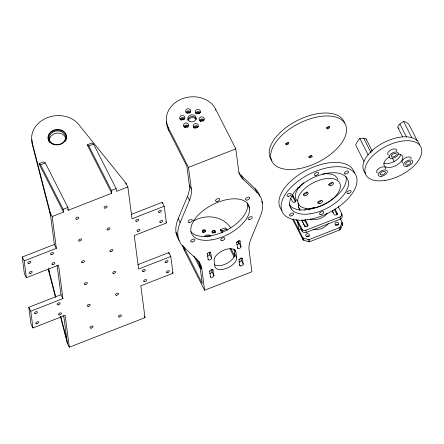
<?xml version="1.0" encoding="UTF-8"?>
<svg xmlns="http://www.w3.org/2000/svg" width="444" height="444" viewBox="0 0 444 444"><rect width="100%" height="100%" fill="white"/><g stroke="black" fill="none" stroke-linecap="round" stroke-linejoin="round"><path stroke-width="0.67" d="M179.309 240.454A61.466 32.301 -26.9 0 1 178.188 218.67L187.485 196.353A51.404 27.012 -26.9 0 0 189.338 185.054L186.88 166.272L168.67 130.392A25.702 21.501 -7.5 0 1 166.711 121.24M204.606 290.248L201.776 268.676A51.404 27.012 -26.9 0 0 197.28 259.857L183.322 246.625A61.466 32.301 -26.9 0 1 180.17 222.572L189.46 200.255A51.404 27.012 -26.9 0 0 191.32 188.955L188.489 167.382L168.304 127.595A25.702 21.501 -7.5 0 1 182.062 98.857A25.702 21.501 -7.5 0 1 215.612 109.119L235.792 148.901L238.622 170.474A51.404 27.012 -26.9 0 0 243.118 179.298L257.076 192.524A61.466 32.301 -26.9 0 1 260.234 216.583L250.938 238.9A51.404 27.012 -26.9 0 0 249.078 250.2L251.909 271.772L204.606 290.248L184.421 250.466A25.702 21.501 -7.5 0 1 182.834 246.004M293.356 219.064L302.608 237.307A1.848 1.548 -7.5 0 0 303.613 238.106L308.081 239.471A1.848 1.548 -7.5 0 0 309.49 239.41L339.144 227.828A1.848 1.548 -7.5 0 0 340.137 226.945L341.974 223.121A1.848 1.548 -7.5 0 0 341.969 221.933L340.293 218.631M292.824 219.675L302.902 239.538A1.848 1.548 -7.5 0 0 303.907 240.337L308.369 241.703A1.848 1.548 -7.5 0 0 309.784 241.647L339.438 230.059A1.848 1.548 -7.5 0 0 340.431 229.182L342.263 225.352A1.848 1.548 -7.5 0 0 342.257 224.165L341.969 221.933M399.012 128.677A5.139 2.703 -26.9 0 1 399.927 124.037L403.513 121.295A30.841 16.206 -26.9 0 1 408.88 124.281L417.188 140.665M137.934 264.652L168.809 252.592L170.79 256.493L172.988 273.249L140.82 285.814L144.994 317.649L69.308 347.214L65.135 315.379L32.967 327.944L30.769 311.189L62.937 298.623L58.541 265.112L26.374 277.678L24.181 260.922L56.344 248.357L52.17 216.522L63.525 212.088L38.983 163.725L43.717 161.877L45.327 162.981L67.888 207.448L68.254 210.24L111.771 193.24L111.405 190.448L88.85 145.982L87.235 144.872L91.963 143.029L93.579 144.133L116.139 188.6L116.506 191.392L127.855 186.957L125.88 183.056L78.677 124.487A25.702 21.501 -7.5 0 0 47.353 117.654A25.702 21.501 -7.5 0 0 32.179 142.646L32.545 145.438L50.555 215.418M38.983 163.725L40.598 164.829L45.327 162.981M88.85 145.982L93.579 144.133M63.525 212.088L63.159 209.296L67.888 207.448M111.405 190.448L116.139 188.6M188.489 167.382L235.792 148.901M26.374 277.678L24.398 273.776L22.2 257.021L54.368 244.455L50.194 212.621L32.179 142.646M131.341 214.391L162.221 202.325L164.197 206.227L166.395 222.982L134.227 235.548L138.622 269.058L170.79 256.493M164.197 206.227L132.029 218.792L127.855 186.957M297.58 187.884L300.15 186.88M221.861 232.817L220.313 229.77L225.047 227.922L226.656 229.032L227.284 230.264M220.313 229.77L221.928 230.88L226.656 229.032M32.967 327.944L30.991 324.042L28.793 307.287L60.961 294.722L57.104 265.318M301.149 228.838L298.784 229.759L297.758 221.945L296.853 220.157M297.358 219.952L301.942 228.987A3.086 2.581 -7.5 0 0 305.971 230.22L340.026 216.916A3.086 2.581 -7.5 0 0 341.68 213.464L338.156 206.516M296.414 219.736L302.236 231.219A3.086 2.581 -7.5 0 0 306.266 232.451L340.32 219.147A3.086 2.581 -7.5 0 0 341.974 215.701L341.68 213.464M363.986 161.45L355.677 145.066A30.841 16.206 -26.9 0 1 359.773 138.378L363.692 138.195A5.139 2.703 -26.9 0 1 366.383 140.043M240.715 265.95L240.093 265.839A1.499 0.788 -26.9 0 1 239.849 265.506L239.477 264.774M238.728 172.461A51.404 27.012 -26.9 0 0 241.142 175.397L255.095 188.628A61.466 32.301 -26.9 0 1 259.829 196.193M403.513 121.295L411.827 137.673M399.927 124.037L406.393 136.78M397.952 127.678L402.569 136.78M392.374 158.092L394.222 161.733M366.178 139.122L372.338 151.26M363.692 138.195L371.079 152.758M359.773 138.378L368.082 154.762M341.664 215.085L341.974 215.701M334.954 208.919L337.079 213.114L337.229 214.23M334.143 209.379A1.643 1.376 -7.5 0 1 334.604 209.884L337.129 214.863M332.223 210.689L334.055 214.297A1.643 1.376 -7.5 0 0 336.197 214.952A1.643 1.376 -7.5 0 0 337.079 213.114M306.477 191.886L307.009 192.924M292.352 194.489A1.643 1.376 -7.5 0 1 292.713 194.927L295.482 200.388L295.665 201.781M305.228 219.597L307.753 224.57L307.914 225.824M298.279 202.986A14.602 12.216 -7.5 0 0 299.356 208.686L300.205 210.362M292.713 194.927L293.007 197.158L295.51 202.098M305.089 219.947L305.272 221.34L307.781 226.285M290.87 198.446L292.457 201.57A1.643 1.376 -7.5 0 0 294.605 202.225A1.643 1.376 -7.5 0 0 295.482 200.388M301.865 220.052A1.643 1.376 -7.5 0 0 301.953 220.291L304.778 226.168M289.294 204.051L290.848 207.109M255.095 188.628L257.076 192.524M261.605 201.398L262.454 203.069M241.142 175.397L243.118 179.298M247.547 204.218L249.528 208.119M239.882 240.543L240.981 246.858A1.499 0.788 -26.9 0 1 240.848 247.347L240.309 247.907A2.026 1.066 -26.9 0 1 238.45 248.634L237.823 248.529A1.499 0.788 -26.9 0 1 237.579 248.19L237.329 247.702M238.683 240.515L239.005 242.962L240.981 246.858M237.529 241.358L238.761 243.789M236.597 242.119L237.579 248.19M242.274 258.103L243.251 264.174A1.499 0.788 -26.9 0 1 243.118 264.657L242.579 265.223A2.026 1.066 -26.9 0 1 240.72 265.95M240.953 257.831L241.275 260.273L243.251 264.174M234.499 249.4L235.914 252.186L236.63 257.659A11.822 6.21 -26.9 0 1 226.595 268.331A11.822 6.21 -26.9 0 1 214.874 266.161L214.152 260.689A11.822 6.21 -26.9 0 1 224.192 250.016A11.822 6.21 -26.9 0 1 235.914 252.186M238.866 259.435L239.849 265.506M234.027 248.973L234.654 253.763L236.63 257.659M221.928 230.88L222.866 232.728M230.675 248.124L234.737 256.127M229.898 248.662L234.227 257.198M189.338 185.054L191.32 188.955M187.485 196.353L189.46 200.255M210.55 252.003L211.655 258.319A1.499 0.788 -26.9 0 1 211.516 258.802L210.983 259.368A2.026 1.066 -26.9 0 1 209.118 260.09L208.491 259.984A1.499 0.788 -26.9 0 1 208.247 259.646L208.003 259.163M209.357 251.976L209.673 254.418L211.655 258.319M207.143 253.33L208.247 259.646M212.82 269.314L213.925 275.63A1.499 0.788 -26.9 0 1 213.786 276.118L213.253 276.679A2.026 1.066 -26.9 0 1 211.388 277.406L210.761 277.295A1.499 0.788 -26.9 0 1 210.517 276.962L210.273 276.473M211.627 269.286L211.949 271.728L213.925 275.63M209.54 270.89L210.517 276.962M178.188 218.67L180.17 222.572M198.84 261.105A51.404 27.012 -26.9 0 1 199.794 264.779L201.776 268.676M196.315 258.597L200.377 266.6M194.006 256.116L200.499 268.914M183.394 246.226A25.702 21.501 -7.5 0 0 184.055 247.674L202.259 283.561L199.794 264.779M182.756 245.515L183.322 246.625M175.968 232.184L177.944 236.08M165.828 221.867L166.395 222.982M172.422 272.133L172.988 273.249M87.235 144.872L111.771 193.24M144.433 316.533L144.994 317.649M67.688 209.124L68.254 210.24M40.598 164.829L63.159 209.296M50.194 212.621L52.17 216.522M54.368 244.455L56.344 248.357M60.961 294.722L62.937 298.623M60.467 316.655L67.333 343.312L69.308 347.214M22.2 257.021L24.181 260.922M28.793 307.287L30.769 311.189M48.629 269.009A25.702 21.501 -7.5 0 0 48.951 270.546L55.644 296.536M60.789 316.528L66.966 340.52M48.951 270.546L49.317 273.338L55.494 297.33M341.974 223.121L342.263 225.352M340.026 216.916L340.32 219.147M340.137 226.945L340.431 229.182M339.144 227.828L339.438 230.059M334.532 209.329L334.604 209.884M332.639 210.373L332.983 212.976M309.49 239.41L309.784 241.647M308.081 239.471L308.369 241.703M305.971 230.22L306.266 232.451M304.795 226.312L304.85 226.729M302.486 220.096L302.83 222.699M301.953 220.291L302.025 220.851M303.613 238.106L303.907 240.337M299.356 208.686L299.572 210.362M301.942 228.987L302.236 231.219M302.608 237.307L302.902 239.538M292.441 194.566L292.729 196.797M215.612 109.119L215.756 110.234M168.304 127.595L168.67 130.392M184.055 247.674L184.421 250.466M162.221 202.325L162.393 203.668M168.809 252.592L168.986 253.929M125.88 183.056L126.024 184.171M63.686 315.529L67.333 343.312M291.12 208.758A2.314 1.215 -26.9 0 1 291.375 208.908M345.97 176.523A31.874 16.75 -26.9 0 1 325.33 203.668A31.874 16.75 -26.9 0 1 290.193 205.972M282.073 210.467A41.126 21.612 -26.9 0 1 306.404 170.274A41.126 21.612 -26.9 0 1 354.412 172.849M365.773 173.376A30.841 16.206 -26.9 0 1 383.017 142.968A30.841 16.206 -26.9 0 1 419.541 144.777M388.339 155.012A4.984 2.62 -26.9 0 1 391.353 149.639A4.984 2.62 -26.9 0 1 396.703 151.188M377.533 173.06A4.984 2.62 -26.9 0 1 380.036 167.738A4.984 2.62 -26.9 0 1 385.758 168.914M402.93 163.137A4.984 2.62 -26.9 0 1 405.278 157.898A4.984 2.62 -26.9 0 1 411.194 158.774M397.83 154.101A10.279 5.4 -26.9 0 1 400.544 162.132A10.279 5.4 -26.9 0 1 385.769 166.927A10.279 5.4 -26.9 0 1 389.344 156.854M400.754 154.473A10.279 5.4 -26.9 0 1 393.756 161.738A10.279 5.4 -26.9 0 1 383.794 163.026M335.597 225.336A1.798 1.504 -7.5 0 1 338.461 224.886M306.188 236.941A1.798 1.504 -7.5 0 1 309.252 236.452M308.064 209.895A14.602 12.216 -7.5 0 1 314.491 207.559M328.216 223.698A14.602 12.216 -7.5 0 1 313.059 229.487M305.955 226.584A14.602 12.216 -7.5 0 1 303.357 223.837M304.728 210.173A14.602 12.216 -7.5 0 1 306.643 208.441M291.453 196.37A1.643 1.376 -7.5 0 1 293.007 197.158M302.148 221.745A1.643 1.376 -7.5 0 1 305.272 221.34M327.095 213.375A14.602 12.216 -7.5 0 1 309.918 219.075M298.712 208.214A14.602 12.216 -7.5 0 1 298.723 204.201M307.753 224.57A1.643 1.376 -7.5 0 1 306.871 226.407A1.643 1.376 -7.5 0 1 304.723 225.752M329.182 126.34A1.643 0.866 -26.9 0 1 328.144 127.484A1.643 0.866 -26.9 0 1 326.556 127.772M312.348 156.271A3.596 1.893 -26.9 0 1 312.182 156.432M311.288 155.655A1.643 0.866 -26.9 0 1 308.813 156.71M288.217 142.33A1.643 0.866 -26.9 0 1 287.285 143.412A1.643 0.866 -26.9 0 1 285.747 143.795M271.956 160.661A41.126 21.612 -26.9 0 1 296.653 120.862A41.126 21.612 -26.9 0 1 344.511 122.949M187.973 120.263A4.218 3.524 -7.5 0 1 191.691 116.539A4.218 3.524 -7.5 0 1 196.287 119.125M188.189 120.668A4.218 3.524 -7.5 0 1 191.691 117.682A4.218 3.524 -7.5 0 1 196.043 119.353M187.152 113.142A1.593 1.332 -7.5 0 1 189.96 113.042M181.124 120.135A1.593 1.332 -7.5 0 1 183.894 119.619M184.926 127.484A1.593 1.332 -7.5 0 1 187.768 127.173M194.622 128.133A1.593 1.332 -7.5 0 1 197.336 127.694M200.499 121.467A1.593 1.332 -7.5 0 1 203.269 120.951M196.825 113.836A1.593 1.332 -7.5 0 1 199.606 113.642M183.833 126.729A2.597 2.17 -7.5 0 1 185.936 125.103A2.597 2.17 -7.5 0 1 188.484 125.968M184.732 127.212A1.593 1.332 -7.5 0 1 186.352 125.907A1.593 1.332 -7.5 0 1 187.906 127.139M199.439 120.629A2.597 2.17 -7.5 0 1 201.665 118.992A2.597 2.17 -7.5 0 1 204.212 120.041M200.355 121.406A1.593 1.332 -7.5 0 1 201.759 119.825A1.593 1.332 -7.5 0 1 203.513 121.012M185.981 112.532A2.597 2.17 -7.5 0 1 188.206 110.895A2.597 2.17 -7.5 0 1 190.754 111.944M186.88 113.004A1.593 1.332 -7.5 0 1 188.517 111.71A1.593 1.332 -7.5 0 1 190.054 112.959M193.462 127.611A2.597 2.17 -7.5 0 1 195.615 125.774A2.597 2.17 -7.5 0 1 198.296 126.801M194.428 128.127A1.593 1.332 -7.5 0 1 195.821 126.59A1.593 1.332 -7.5 0 1 197.586 127.694M180.064 119.297A2.597 2.17 -7.5 0 1 182.29 117.654A2.597 2.17 -7.5 0 1 184.837 118.709M180.974 120.074A1.593 1.332 -7.5 0 1 184.038 119.297M195.61 113.42A2.597 2.17 -7.5 0 1 197.763 111.577A2.597 2.17 -7.5 0 1 200.444 112.61M196.564 113.819A1.593 1.332 -7.5 0 1 198.024 112.388A1.593 1.332 -7.5 0 1 199.733 113.475M247.297 202.958A31.874 16.75 -26.9 0 1 225.807 230.608A31.874 16.75 -26.9 0 1 190.792 231.635M205.888 236.502A4.218 3.524 -7.5 0 1 209.84 236.358M204.484 236.291A4.218 3.524 -7.5 0 1 210.989 236.097M193.678 220.934A25.702 21.501 -7.5 0 1 230.575 227.794M202.47 232.018A1.593 1.332 -7.5 0 1 203.84 230.353A1.593 1.332 -7.5 0 1 205.611 231.585M202.686 232.162A2.597 2.17 -7.5 0 1 205.283 231.746M214.441 230.225A2.597 2.17 -7.5 0 1 215.168 230.48M212.215 232.845A1.593 1.332 -7.5 0 1 213.503 231.024A1.593 1.332 -7.5 0 1 215.301 232.373M212.376 232.828A2.597 2.17 -7.5 0 1 215.218 232.495M234.654 253.763A11.822 6.21 -26.9 0 1 226.962 263.353A11.822 6.21 -26.9 0 1 214.28 264.585M211.949 271.728A1.499 0.788 -26.9 0 1 211.81 272.216L211.272 272.777A2.026 1.066 -26.9 0 1 209.729 273.471M209.868 271.351A1.77 0.932 -26.9 0 1 211.377 269.852A1.77 0.932 -26.9 0 1 213.114 270.08M241.275 260.273A1.499 0.788 -26.9 0 1 241.136 260.756L240.604 261.322A2.026 1.066 -26.9 0 1 239.055 262.01M239.194 259.895A1.77 0.932 -26.9 0 1 240.704 258.391A1.77 0.932 -26.9 0 1 242.441 258.624M239.005 242.962A1.499 0.788 -26.9 0 1 238.866 243.445L238.334 244.011A2.026 1.066 -26.9 0 1 236.946 244.666M236.924 242.579A1.77 0.932 -26.9 0 1 238.434 241.081A1.77 0.932 -26.9 0 1 240.171 241.314M209.679 254.418A1.499 0.788 -26.9 0 1 209.54 254.9L209.002 255.467A2.026 1.066 -26.9 0 1 207.62 256.121M207.598 254.035A1.77 0.932 -26.9 0 1 209.107 252.536A1.77 0.932 -26.9 0 1 210.845 252.769M49.317 273.338A25.702 21.501 -7.5 0 1 48.751 268.676M50.161 142.94A9.252 7.742 -7.5 0 1 50.705 132.623A9.252 7.742 -7.5 0 1 62.92 131.38A9.252 7.742 -7.5 0 1 65.285 141.397M49.412 140.043A8.225 6.882 -7.5 0 1 56.999 133.095A8.225 6.882 -7.5 0 1 65.684 138.384M32.545 145.438A25.702 21.501 -7.5 0 1 32.018 139.732M307.315 192.058A2.57 1.349 -26.9 0 1 303.452 194.189M332.673 182.251A2.57 1.349 -26.9 0 1 328.726 184.243M321.561 200.433A2.57 1.349 -26.9 0 1 317.732 202.187M322.572 174.12A23.132 12.155 -26.9 0 1 337.795 179.609M297.308 200.982A23.132 12.155 -26.9 0 1 303.785 182.723M290.975 215.939A2.314 1.215 -26.9 0 0 293.75 213.481A2.314 1.215 -26.9 0 0 290.254 213.947A2.314 1.215 -26.9 0 0 290.975 215.939M321.029 214.496A2.314 1.215 -26.9 0 0 323.687 211.999A2.314 1.215 -26.9 0 0 320.135 212.587A2.314 1.215 -26.9 0 0 321.029 214.496M348.374 193.529A2.314 1.215 -26.9 0 0 351.093 191.048A2.314 1.215 -26.9 0 0 347.569 191.575A2.314 1.215 -26.9 0 0 348.374 193.529M345.759 173.987A2.314 1.215 -26.9 0 0 348.54 171.528A2.314 1.215 -26.9 0 0 345.038 171.995A2.314 1.215 -26.9 0 0 345.759 173.987M315.9 175.397A2.314 1.215 -26.9 0 0 318.564 172.905A2.314 1.215 -26.9 0 0 315.007 173.493A2.314 1.215 -26.9 0 0 315.9 175.397M288.456 196.381A2.314 1.215 -26.9 0 0 291.181 193.906A2.314 1.215 -26.9 0 0 287.651 194.433A2.314 1.215 -26.9 0 0 288.456 196.381M310.262 213.808A31.874 16.75 -26.9 0 0 347.763 179.676A31.874 16.75 -26.9 0 0 299.139 186.952A31.874 16.75 -26.9 0 0 310.262 213.808M307.709 219.713A41.126 21.612 -26.9 0 0 356.094 175.669A41.126 21.612 -26.9 0 0 293.356 185.059A41.126 21.612 -26.9 0 0 307.709 219.713M392.968 157.004A2.825 1.487 -26.9 0 0 396.298 153.974A2.825 1.487 -26.9 0 0 391.985 154.623A2.825 1.487 -26.9 0 0 392.968 157.004M392.374 158.38A4.984 2.62 -26.9 0 0 398.24 153.041A4.984 2.62 -26.9 0 0 390.631 154.179A4.984 2.62 -26.9 0 0 392.374 158.38M381.973 174.947A2.825 1.487 -26.9 0 0 385.298 171.922A2.825 1.487 -26.9 0 0 380.985 172.566A2.825 1.487 -26.9 0 0 381.973 174.947M381.379 176.329A4.984 2.62 -26.9 0 0 387.246 170.984A4.984 2.62 -26.9 0 0 379.637 172.122A4.984 2.62 -26.9 0 0 381.379 176.329M407.37 165.029A2.825 1.487 -26.9 0 0 410.7 161.999A2.825 1.487 -26.9 0 0 406.388 162.643A2.825 1.487 -26.9 0 0 407.37 165.029M406.776 166.406A4.984 2.62 -26.9 0 0 412.643 161.067A4.984 2.62 -26.9 0 0 405.039 162.204A4.984 2.62 -26.9 0 0 406.776 166.406M384.826 180.475A30.841 16.206 -26.9 0 0 421.112 147.441A30.841 16.206 -26.9 0 0 374.059 154.484A30.841 16.206 -26.9 0 0 384.826 180.475M336.019 225.114A1.798 1.504 -7.5 0 0 338.678 223.659A1.798 1.504 -7.5 0 0 335.958 222.5A1.798 1.504 -7.5 0 0 336.019 225.114M306.687 236.569A1.798 1.504 -7.5 0 0 309.351 235.115A1.798 1.504 -7.5 0 0 306.632 233.955A1.798 1.504 -7.5 0 0 306.687 236.569M327.766 128.81A1.643 0.866 -26.9 0 0 329.664 127.034A1.643 0.866 -26.9 0 0 327.134 127.456A1.643 0.866 -26.9 0 0 327.766 128.81M310.029 157.753A1.643 0.866 -26.9 0 0 311.921 155.977A1.643 0.866 -26.9 0 0 309.396 156.399A1.643 0.866 -26.9 0 0 310.029 157.753M286.807 144.799A1.643 0.866 -26.9 0 0 288.7 143.024A1.643 0.866 -26.9 0 0 286.169 143.445A1.643 0.866 -26.9 0 0 286.807 144.799M298.124 168.848A41.126 21.612 -26.9 0 0 345.454 124.47A41.126 21.612 -26.9 0 0 282.273 134.926A41.126 21.612 -26.9 0 0 298.124 168.848M189.927 121.534A4.218 3.524 -7.5 0 0 196.159 118.126A4.218 3.524 -7.5 0 0 189.788 115.412A4.218 3.524 -7.5 0 0 189.927 121.534M184.787 127.078A2.597 2.17 -7.5 0 0 188.628 124.98A2.597 2.17 -7.5 0 0 184.698 123.31A2.597 2.17 -7.5 0 0 184.787 127.078M200.394 120.979A2.597 2.17 -7.5 0 0 204.234 118.881A2.597 2.17 -7.5 0 0 200.311 117.21A2.597 2.17 -7.5 0 0 200.394 120.979M186.935 112.881A2.597 2.17 -7.5 0 0 190.776 110.784A2.597 2.17 -7.5 0 0 186.852 109.113A2.597 2.17 -7.5 0 0 186.935 112.881M194.478 127.744A2.597 2.17 -7.5 0 0 198.318 125.646A2.597 2.17 -7.5 0 0 194.389 123.976A2.597 2.17 -7.5 0 0 194.478 127.744M181.019 119.647A2.597 2.17 -7.5 0 0 184.859 117.549A2.597 2.17 -7.5 0 0 180.93 115.878A2.597 2.17 -7.5 0 0 181.019 119.647M196.625 113.547A2.597 2.17 -7.5 0 0 200.466 111.45A2.597 2.17 -7.5 0 0 196.542 109.779A2.597 2.17 -7.5 0 0 196.625 113.547M211.599 239.877A31.874 16.75 -26.9 0 0 248.862 205.666A31.874 16.75 -26.9 0 0 200.139 213.181A31.874 16.75 -26.9 0 0 211.599 239.877M216.999 201.504A2.314 1.215 -26.9 0 0 219.719 199.029A2.314 1.215 -26.9 0 0 216.189 199.556A2.314 1.215 -26.9 0 0 216.999 201.504M246.953 200.078A2.314 1.215 -26.9 0 0 249.678 197.597A2.314 1.215 -26.9 0 0 246.148 198.129A2.314 1.215 -26.9 0 0 246.953 200.078M189.605 222.483A2.314 1.215 -26.9 0 0 192.324 220.002A2.314 1.215 -26.9 0 0 188.794 220.529A2.314 1.215 -26.9 0 0 189.605 222.483M203.169 232.206A1.593 1.332 -7.5 0 0 205.528 230.919A1.593 1.332 -7.5 0 0 203.113 229.892A1.593 1.332 -7.5 0 0 203.169 232.206M212.876 232.878A1.593 1.332 -7.5 0 0 215.212 231.568A1.593 1.332 -7.5 0 0 212.787 230.569A1.593 1.332 -7.5 0 0 212.876 232.878M222.122 240.598A2.314 1.215 -26.9 0 0 224.847 238.123A2.314 1.215 -26.9 0 0 221.317 238.65A2.314 1.215 -26.9 0 0 222.122 240.598M249.517 219.625A2.314 1.215 -26.9 0 0 252.242 217.149A2.314 1.215 -26.9 0 0 248.712 217.677A2.314 1.215 -26.9 0 0 249.517 219.625M192.169 242.03A2.314 1.215 -26.9 0 0 194.888 239.549A2.314 1.215 -26.9 0 0 191.358 240.076A2.314 1.215 -26.9 0 0 192.169 242.03M52.947 144.189A9.252 7.742 -7.5 0 0 66.472 136.491A9.252 7.742 -7.5 0 0 52.325 130.786A9.252 7.742 -7.5 0 0 52.947 144.189M53.508 144.023A8.225 6.882 -7.5 0 0 65.523 137.179A8.225 6.882 -7.5 0 0 52.953 132.107A8.225 6.882 -7.5 0 0 53.508 144.023M59.513 314.924A1.643 0.866 -26.9 0 0 61.45 313.164A1.643 0.866 -26.9 0 0 58.935 313.536A1.643 0.866 -26.9 0 0 59.513 314.924M35.487 313.742A1.643 0.866 -26.9 0 0 37.424 311.977A1.643 0.866 -26.9 0 0 34.915 312.354A1.643 0.866 -26.9 0 0 35.487 313.742M36.808 323.793A1.643 0.866 -26.9 0 0 38.739 322.033A1.643 0.866 -26.9 0 0 36.23 322.405A1.643 0.866 -26.9 0 0 36.808 323.793M58.192 304.873A1.643 0.866 -26.9 0 0 60.129 303.108A1.643 0.866 -26.9 0 0 57.62 303.485A1.643 0.866 -26.9 0 0 58.192 304.873M144.661 281.663A1.643 0.866 -26.9 0 0 146.592 279.898A1.643 0.866 -26.9 0 0 144.084 280.275A1.643 0.866 -26.9 0 0 144.661 281.663M166.045 262.737A1.643 0.866 -26.9 0 0 167.982 260.978A1.643 0.866 -26.9 0 0 165.473 261.355A1.643 0.866 -26.9 0 0 166.045 262.737M143.34 271.611A1.643 0.866 -26.9 0 0 145.277 269.847A1.643 0.866 -26.9 0 0 142.768 270.224A1.643 0.866 -26.9 0 0 143.34 271.611M167.366 272.794A1.643 0.866 -26.9 0 0 169.297 271.029A1.643 0.866 -26.9 0 0 166.789 271.406A1.643 0.866 -26.9 0 0 167.366 272.794M28.893 263.475A1.643 0.866 -26.9 0 0 30.83 261.716A1.643 0.866 -26.9 0 0 28.322 262.088A1.643 0.866 -26.9 0 0 28.893 263.475M51.598 254.606A1.643 0.866 -26.9 0 0 53.535 252.841A1.643 0.866 -26.9 0 0 51.027 253.219A1.643 0.866 -26.9 0 0 51.598 254.606M30.214 273.526A1.643 0.866 -26.9 0 0 32.151 271.767A1.643 0.866 -26.9 0 0 29.637 272.144A1.643 0.866 -26.9 0 0 30.214 273.526M52.919 264.657A1.643 0.866 -26.9 0 0 54.856 262.898A1.643 0.866 -26.9 0 0 52.348 263.27A1.643 0.866 -26.9 0 0 52.919 264.657M160.772 222.527A1.643 0.866 -26.9 0 0 162.709 220.768A1.643 0.866 -26.9 0 0 160.195 221.14A1.643 0.866 -26.9 0 0 160.772 222.527M138.067 231.396A1.643 0.866 -26.9 0 0 139.999 229.637A1.643 0.866 -26.9 0 0 137.49 230.009A1.643 0.866 -26.9 0 0 138.067 231.396M136.746 221.345A1.643 0.866 -26.9 0 0 138.683 219.58A1.643 0.866 -26.9 0 0 136.175 219.958A1.643 0.866 -26.9 0 0 136.746 221.345M159.452 212.476A1.643 0.866 -26.9 0 0 161.388 210.711A1.643 0.866 -26.9 0 0 158.88 211.089A1.643 0.866 -26.9 0 0 159.452 212.476M110.95 251.693A1.643 0.866 -26.9 0 0 112.815 249.905A1.643 0.866 -26.9 0 0 110.273 250.355A1.643 0.866 -26.9 0 0 110.95 251.693M113.808 273.471A1.643 0.866 -26.9 0 0 115.668 271.689A1.643 0.866 -26.9 0 0 113.131 272.139A1.643 0.866 -26.9 0 0 113.808 273.471M85.426 284.56A1.643 0.866 -26.9 0 0 87.285 282.773A1.643 0.866 -26.9 0 0 84.749 283.222A1.643 0.866 -26.9 0 0 85.426 284.56M82.567 262.776A1.643 0.866 -26.9 0 0 84.432 260.994A1.643 0.866 -26.9 0 0 81.89 261.444A1.643 0.866 -26.9 0 0 82.567 262.776M108.092 229.909A1.643 0.866 -26.9 0 0 109.957 228.127A1.643 0.866 -26.9 0 0 107.415 228.571A1.643 0.866 -26.9 0 0 108.092 229.909M79.715 240.998A1.643 0.866 -26.9 0 0 81.574 239.211A1.643 0.866 -26.9 0 0 79.038 239.66A1.643 0.866 -26.9 0 0 79.715 240.998M105.239 208.125A1.643 0.866 -26.9 0 0 107.098 206.343A1.643 0.866 -26.9 0 0 104.562 206.793A1.643 0.866 -26.9 0 0 105.239 208.125M76.856 219.214A1.643 0.866 -26.9 0 0 78.716 217.432A1.643 0.866 -26.9 0 0 76.179 217.876A1.643 0.866 -26.9 0 0 76.856 219.214M116.667 295.254A1.643 0.866 -26.9 0 0 118.526 293.467A1.643 0.866 -26.9 0 0 115.989 293.917A1.643 0.866 -26.9 0 0 116.667 295.254M88.284 306.338A1.643 0.866 -26.9 0 0 90.143 304.556A1.643 0.866 -26.9 0 0 87.607 305.006A1.643 0.866 -26.9 0 0 88.284 306.338M119.519 317.033A1.643 0.866 -26.9 0 0 121.384 315.251A1.643 0.866 -26.9 0 0 118.842 315.701A1.643 0.866 -26.9 0 0 119.519 317.033M91.137 328.122A1.643 0.866 -26.9 0 0 93.001 326.34A1.643 0.866 -26.9 0 0 90.459 326.784A1.643 0.866 -26.9 0 0 91.137 328.122M305.078 195.749A2.57 1.349 -26.9 0 0 308.103 192.996A2.57 1.349 -26.9 0 0 304.179 193.584A2.57 1.349 -26.9 0 0 305.078 195.749M330.475 185.831A2.57 1.349 -26.9 0 0 333.5 183.078A2.57 1.349 -26.9 0 0 329.581 183.661A2.57 1.349 -26.9 0 0 330.475 185.831M319.48 203.774A2.57 1.349 -26.9 0 0 322.505 201.021A2.57 1.349 -26.9 0 0 318.581 201.609A2.57 1.349 -26.9 0 0 319.48 203.774M312.67 208.236A23.132 12.155 -26.9 0 0 339.888 183.461A23.132 12.155 -26.9 0 0 304.601 188.739A23.132 12.155 -26.9 0 0 312.67 208.236"/></g></svg>
